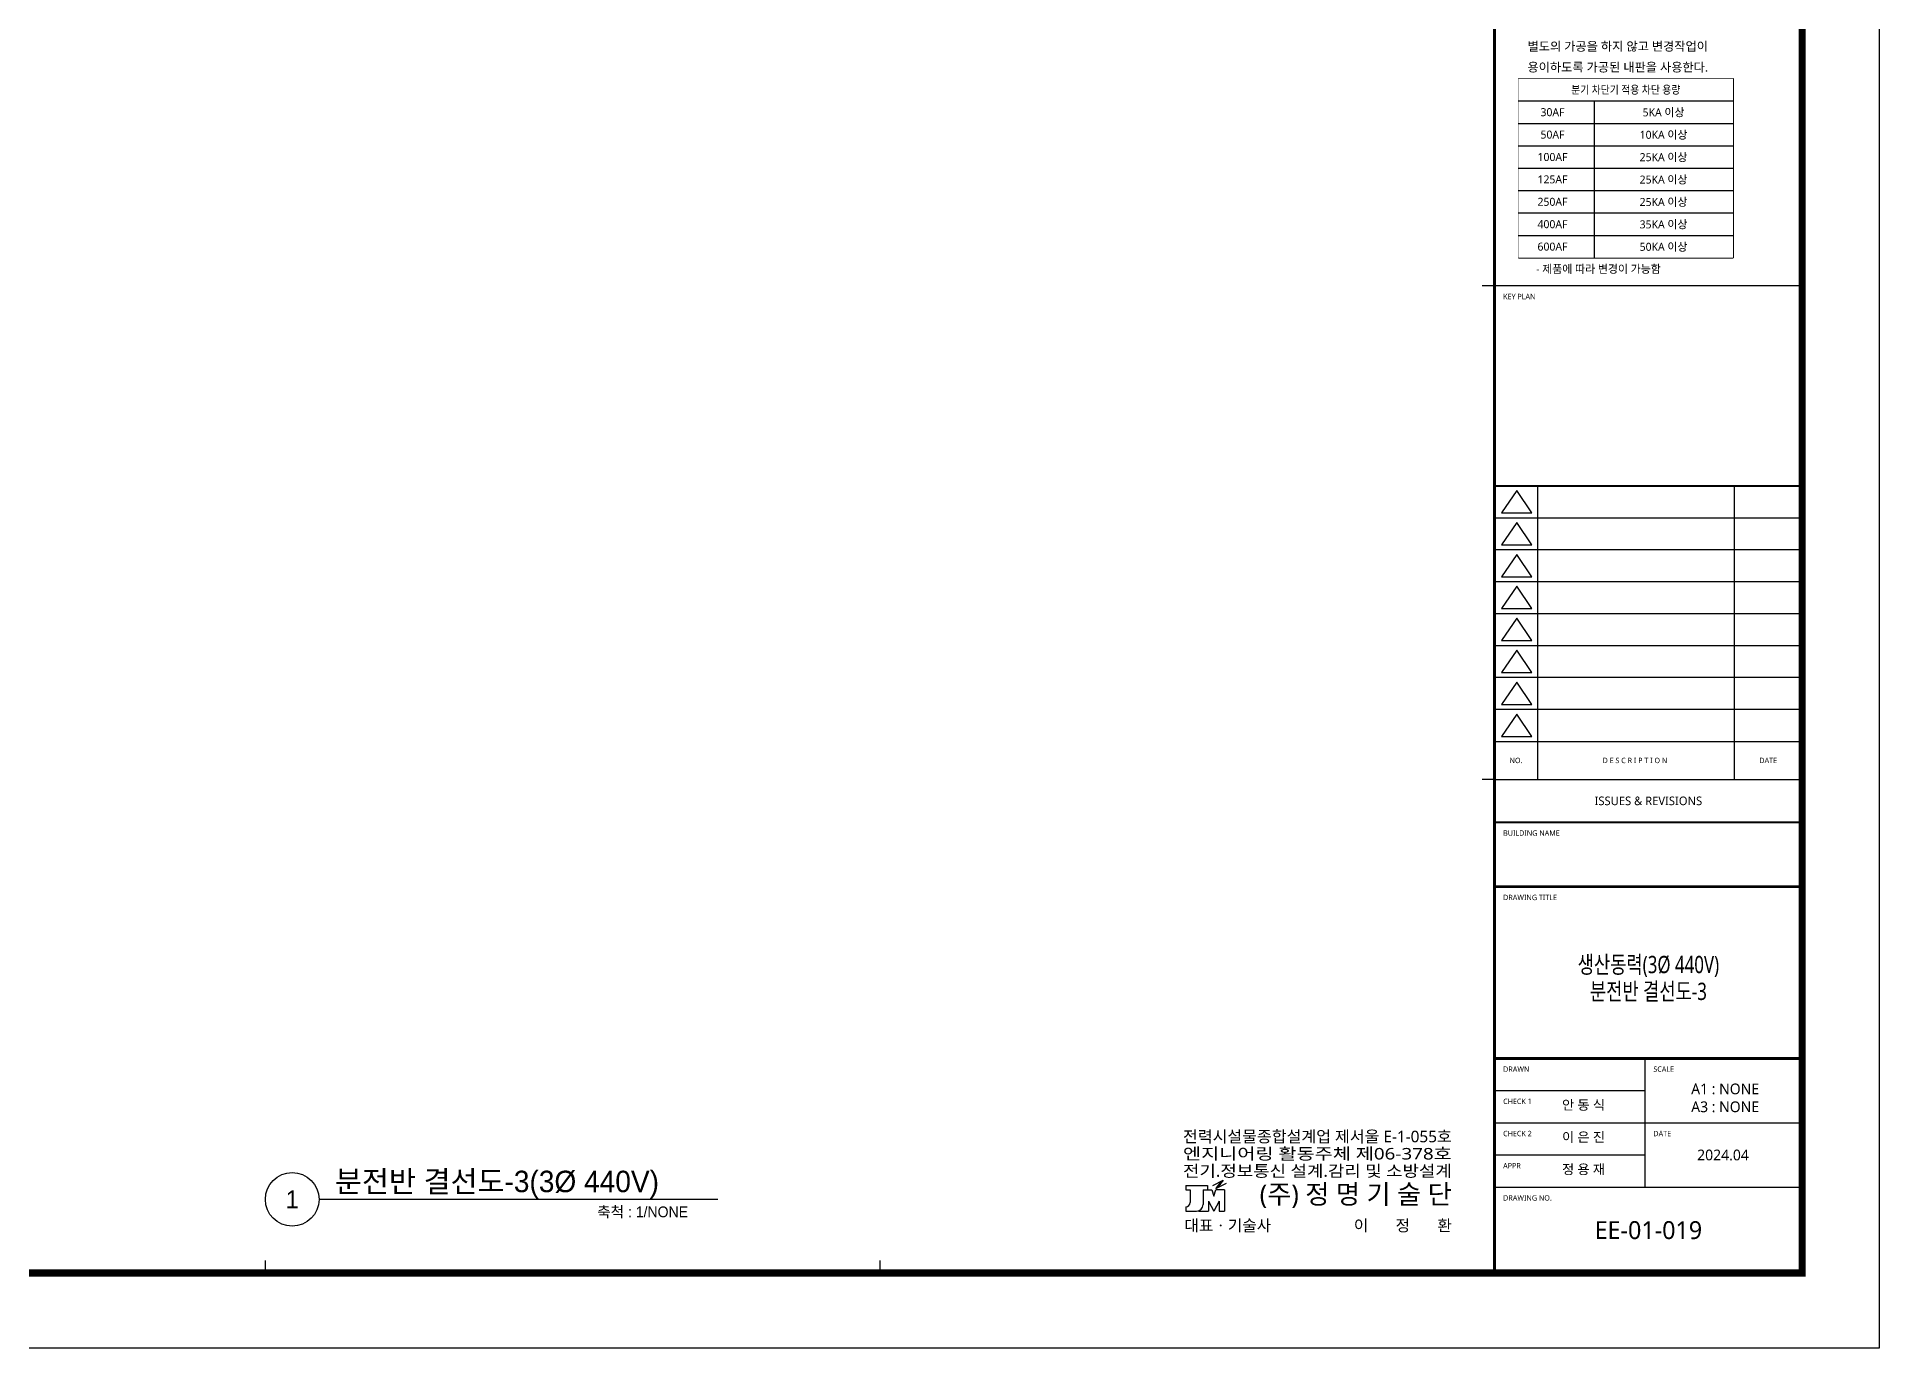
# Model space of a CAD drawing. Header units: millimetres. Extents: x 0 to 1009200, y -237600 to 28708.
# Drawn here: x 906213 to 1009200, y -118800 to -45483 of the extents above; entities that cross this region are included whole.
import ezdxf
from ezdxf.enums import TextEntityAlignment as Align

# ---------------------------------------------------------------- set-up
doc = ezdxf.new("R2010")
doc.units = ezdxf.units.MM
doc.header["$LTSCALE"] = 1000
for name, color, linetype in [('A-SYM', 7, 'Continuous'), ('A-TITLE', 3, 'Continuous'), ('arch', 8, 'Continuous'), ('S', 4, 'Continuous'), ('SYM', 3, 'Continuous'), ('TEXT', 3, 'Continuous'), ('XR-SHEET(통신)$0$WD-E$0$WD', 6, 'Continuous'), ('XR-SHEET-SHT', 5, 'Continuous'), ('XR-SHEET-TEXT', 3, 'Continuous')]:
    doc.layers.add(name, color=color, linetype=linetype)
doc.layers.add('XR-SHEET-TEMP', color=171, linetype='Continuous', plot=False)
doc.styles.add('DH', font='')
doc.styles.add('GHS', font='malgun.ttf')
doc.styles.add('XR-SHEET$0$XREF-Form$0$맑은고딕', font='malgun.ttf')
doc.styles.add('XR-SHEET(통신)$0$WD-E$0$GHS', font='malgun.ttf')
doc.styles.add('맑은고딕', font='malgun.ttf')
doc.styles.add('맑은고딕B', font='malgunbd.ttf')
doc.styles.get('DH').set_extended_font_data('Dotum')

# ---------------------------------------------------------------- blocks, each defined once
blk = doc.blocks.new('A$C73120EFD')
at = {"layer": 'XR-SHEET(통신)$0$WD-E$0$WD', "color": 4}
for p, q in [((-26494, 7105), (-26082, 7309)), ((-26165, 7268), (-26370, 6991)), ((-26082, 7309), (-26288, 7031)), ((-26266, 7131), (-26153, 7214)), ((-26245, 7160), (-26132, 7242)), ((-26224, 7188), (-26111, 7270)), ((-26203, 7216), (-26090, 7298)), ((-26183, 7244), (-26117, 7292)), ((-27546, 7102), (-27546, 6933)), ((-27546, 7102), (-26702, 7102)), ((-27546, 6933), (-27377, 6933)), ((-27377, 6933), (-27377, 6434)), ((-26871, 6933), (-26871, 6358)), ((-26871, 6933), (-26534, 6933)), ((-26702, 7102), (-26702, 6933)), ((-26660, 6490), (-26449, 6105)), ((-26660, 6490), (-26660, 6105)), ((-26534, 6933), (-26449, 6680)), ((-26449, 6680), (-26365, 6933)), ((-26238, 6490), (-26449, 6105)), ((-26370, 6991), (-25958, 7194)), ((-26370, 6991), (-26257, 7073)), ((-26027, 6933), (-26365, 6933)), ((-26349, 7019), (-26236, 7101)), ((-26328, 7047), (-26215, 7129)), ((-26314, 7018), (-26278, 7045)), ((-26308, 7075), (-26194, 7157)), ((-26287, 7103), (-26173, 7186)), ((-26238, 6490), (-26238, 6105)), ((-26027, 6933), (-26027, 6105)), ((-27546, 6273), (-27546, 6105)), ((-27546, 6273), (-27538, 6273)), ((-27546, 6105), (-27124, 6105)), ((-27052, 6115), (-27052, 6105)), ((-27052, 6105), (-26660, 6105)), ((-26238, 6105), (-26027, 6105))]:
    blk.add_line(p, q, dxfattribs=at)
for centre, radius in [((-27538, 6434), 160), ((-27124, 6358), 253)]:
    blk.add_arc(centre, radius, 270, 0, dxfattribs=at)
at = {"layer": 'XR-SHEET(통신)$0$WD-E$0$WD', "color": 4, "style": 'XR-SHEET(통신)$0$WD-E$0$GHS'}
for s, width, p, p2 in [('전력시설물종합설계업 제서울 E-1-055호', 0.91927, (-27655, 8791), (-17155, 8791)), ('전기.정보통신 설계.감리 및 소방설계', 1.016896, (-27655, 7445), (-17155, 7445)), ('엔지니어링 활동주체 제06-378호', 1.128043, (-27655, 8118), (-17155, 8118))]:
    blk.add_text(s, height=450, dxfattribs=dict(at, width=width)).set_placement(p, p2, align=Align.FIT)
for s, height, p in [('(주) 정 명 기 술 단', 750, (-17155, 6387)), ('이       정       환', 450, (-17155, 5315))]:
    blk.add_text(s, height=height, dxfattribs=at).set_placement(p, align=Align.RIGHT)
blk.add_text('대표ㆍ기술사 ', height=450, dxfattribs=at).set_placement((-27597, 5315))
blk = doc.blocks.new('XR-SHEET$0$XREF-Form$0$xr-form$0$TITLE')
at = {"layer": 'XR-SHEET-TEXT', "color": 4, "style": '맑은고딕B'}
for tag, height, p in [('TITLE1', 6, (776, 116.69)), ('TITLE4', 6, (776, 111.7)), ('TITLE2', 6, (776, 107.09)), ('TITLE5', 6, (776, 102.09)), ('TITLE3', 6, (776, 97.38)), ('A0.00', 7, (775.56, 32.33))]:
    blk.add_attdef(tag, text='', height=height, dxfattribs=at).set_placement(p, align=Align.MIDDLE_CENTER)
at = {"layer": 'XR-SHEET-TEXT', "color": 3, "style": 'XR-SHEET$0$XREF-Form$0$맑은고딕'}
for tag, p in [('NAME-1', (752.37, 76.33)), ('NAME-2', (752.37, 67.33)), ('NAME-3', (752.37, 58.33)), ('NAME-4', (752.37, 49.33))]:
    blk.add_attdef(tag, text='', height=2.7, dxfattribs=at).set_placement(p, align=Align.MIDDLE_LEFT)
for tag, p in [('SCALE-A1', (796.39, 73.17)), ('SCALE-A3', (796.39, 68.31)), ('DATE', (797.36, 53.01))]:
    blk.add_attdef(tag, text='', height=3, dxfattribs=at).set_placement(p, align=Align.MIDDLE)
blk = doc.blocks.new('XR-FORM-EE', base_point=(461, 408))
at = {"layer": 'XR-SHEET-SHT', "color": 5}
for p, q in [((163900, 59400), (146700, 59400)), ((163900, 48198), (146700, 48198)), ((149100, 48198), (149100, 31800)), ((160100, 48198), (160100, 31800)), ((163900, 46413), (146700, 46413)), ((163900, 44628), (146700, 44628)), ((163900, 42844), (146700, 42844)), ((163900, 41059), (146700, 41059)), ((163900, 39274), (146700, 39274)), ((163900, 37489), (146700, 37489)), ((163900, 35705), (146700, 35705)), ((146700, 33920), (163900, 33920)), ((146700, 31800), (163900, 31800)), ((146700, 25800), (163900, 25800)), ((155100, 16200), (155100, 9000)), ((146700, 14400), (155100, 14400)), ((146700, 12600), (163900, 12600)), ((146700, 10800), (155100, 10800)), ((146700, 9000), (163900, 9000))]:
    blk.add_line(p, q, dxfattribs=at)
blk.add_lwpolyline([(0, 118800), (168200, 118800), (168200, 0), (0, 0)], close=True, dxfattribs=at)
at = {"layer": 'XR-SHEET-SHT', "color": 5, "const_width": 400}
blk.add_lwpolyline([(9300, 114600), (163900, 114600), (163900, 4200), (9300, 4200)], close=True, dxfattribs=at)
at = {"layer": 'XR-SHEET-SHT', "color": 5}
for points, const_width in [([(146700, 114600), (146700, 4200)], 160), ([(146700, 48198), (163900, 48198)], 114), ([(146700, 29400), (163900, 29400)], 114), ([(146700, 25800), (163900, 25800)], 160), ([(146700, 25800), (163900, 25800)], 140), ([(146700, 16200), (163900, 16200)], 160)]:
    blk.add_lwpolyline(points, dxfattribs=dict(at, const_width=const_width))
at = {"layer": 'XR-SHEET-SHT', "color": 5, "flags": 128}
for points in [[(147937, 47949), (147097, 46700), (148777, 46700)], [(147937, 46165), (147097, 44915), (148777, 44915)], [(147937, 44380), (147097, 43131), (148777, 43131)], [(147937, 42595), (147097, 41346), (148777, 41346)], [(147937, 40810), (147097, 39561), (148777, 39561)], [(147937, 39026), (147097, 37776), (148777, 37776)], [(147937, 37241), (147097, 35992), (148777, 35992)], [(147937, 35456), (147097, 34207), (148777, 34207)]]:
    blk.add_lwpolyline(points, close=True, dxfattribs=at)
at = {"layer": 'XR-SHEET-TEMP'}
for p, q in [((146700, 59400), (146000, 59400)), ((146700, 31800), (146000, 31800)), ((78000, 4200), (78000, 4900)), ((112350, 4200), (112350, 4900))]:
    blk.add_line(p, q, dxfattribs=at)
at = {"layer": 'S', "xscale": 1.431220871780062, "yscale": 1.431220896772468, "zscale": 1.431220886775505}
blk.add_blockref('A$C73120EFD', (168863, -1070), dxfattribs=at)
at = {"layer": 'XR-SHEET-TEXT', "color": 3}
ref = blk.add_blockref('XR-SHEET$0$XREF-Form$0$xr-form$0$TITLE', (0, -297), dxfattribs=dict(at, xscale=200, yscale=200, zscale=200))
ref.add_attrib('NAME-2', '안 동 식', dxfattribs={"color": 3, "height": 540, "style": '맑은고딕'}).set_placement((150474, 13169), align=Align.BOTTOM_LEFT)
ref.add_attrib('NAME-3', '이 은 진', dxfattribs={"color": 3, "height": 540, "style": '맑은고딕'}).set_placement((150474, 11369), align=Align.BOTTOM_LEFT)
ref.add_attrib('NAME-4', '정 용 재', dxfattribs={"color": 3, "height": 540, "style": '맑은고딕'}).set_placement((150474, 9569), align=Align.BOTTOM_LEFT)
ref.add_attrib('DATE', '2024.04', dxfattribs={"color": 3, "height": 600, "style": '맑은고딕'}).set_placement((159471, 10800), align=Align.MIDDLE)
at = {"layer": 'XR-SHEET-SHT', "color": 7, "style": 'XR-SHEET$0$XREF-Form$0$맑은고딕'}
for s, p in [('KEY PLAN', (147180, 58800)), ('BUILDING NAME', (147180, 28800)), ('DRAWING TITLE', (147180, 25200)), ('DRAWN', (147180, 15600)), ('SCALE', (155580, 15600)), ('CHECK 1', (147180, 13800)), ('CHECK 2', (147180, 12000)), ('DATE', (155580, 12000)), ('APPR', (147180, 10200)), ('DRAWING NO.', (147180, 8400))]:
    blk.add_text(s, height=300, dxfattribs=at).set_placement(p, align=Align.MIDDLE_LEFT)
for s, height, p in [('NO.', 300, (147900, 32860)), ('D E S C R I P T I O N ', 300, (154600, 32860)), ('DATE', 300, (162000, 32860)), ('ISSUES & REVISIONS', 480, (155300, 30600))]:
    blk.add_text(s, height=height, dxfattribs=at).set_placement(p, align=Align.MIDDLE_CENTER)
blk = doc.blocks.new('zw$89EB')
at = {"layer": 'SYM', "color": 6}
for p, q in [((-72.45, 0), (0, 0)), ((-72.45, 0), (0, 0)), ((-72.45, 0), (-72.45, -60.48)), ((0, 0), (0, -60.48)), ((-72.45, -60.48), (0, -60.48))]:
    blk.add_line(p, q, dxfattribs=at)
at = {"layer": 'SYM', "style": 'GHS'}
blk.add_text('   - 제품에 따라 변경이 가능함', height=2.7, dxfattribs=at).set_placement((-46.8, -64.17), align=Align.MIDDLE)
blk.add_wipeout([(-72.45, 0), (0, 0), (0, -60.48), (-72.45, -60.48)]).dxf.layer = 'SYM'
at = {"layer": 'SYM', "color": 6}
for p, q in [((-72.45, -7.56), (0, -7.56)), ((-46.93, -7.56), (-46.93, -60.48)), ((-72.45, -15.12), (0, -15.12)), ((-72.45, -22.68), (0, -22.68)), ((-72.45, -30.24), (0, -30.24)), ((-72.45, -37.8), (0, -37.8)), ((-72.45, -45.36), (0, -45.36)), ((-72.45, -52.92), (0, -52.92))]:
    blk.add_line(p, q, dxfattribs=at)
at = {"layer": 'S', "style": 'GHS', "width": 0.9}
blk.add_text('분기 차단기 적용 차단 용량', height=2.7, dxfattribs=at).set_placement((-36.22, -3.78), align=Align.MIDDLE_CENTER)
at = {"layer": 'SYM', "style": 'GHS'}
for s, p in [('30AF', (-60.95, -11.34)), ('5KA 이상', (-23.47, -11.34)), ('50AF', (-60.95, -18.9)), ('10KA 이상', (-23.47, -18.9)), ('25KA 이상', (-23.47, -26.46)), ('100AF', (-60.95, -26.46)), ('125AF', (-60.95, -34.02)), ('25KA 이상', (-23.47, -34.02)), ('250AF', (-60.95, -41.58)), ('25KA 이상', (-23.47, -41.58)), ('400AF', (-60.95, -49.14)), ('35KA 이상', (-23.47, -49.14)), ('600AF', (-60.95, -56.7)), ('50KA 이상', (-23.47, -56.7))]:
    blk.add_text(s, height=2.7, dxfattribs=at).set_placement(p, align=Align.MIDDLE)

msp = doc.modelspace()

# ---------------------------------------------------------------- linework, layer by layer
at = {"layer": 'A-SYM'}
msp.add_line((944276, -110479), (921988, -110479), dxfattribs=at)
msp.add_circle((920488, -110479), 1500, dxfattribs=at)

# ---------------------------------------------------------------- block references
at = {"layer": 'arch'}
msp.add_blockref('XR-FORM-EE', (841461, -118392), dxfattribs=at)

# ---------------------------------------------------------------- texts
at = {"layer": 'A-SYM', "color": 2, "style": 'DH'}
msp.add_text('분전반 결선도-3(3Ø 440V)', height=1200, dxfattribs=at).set_placement((922883, -110079))
at = {"layer": 'A-SYM', "color": 3, "style": 'DH'}
msp.add_text('1', height=1000, dxfattribs=at).set_placement((920488, -110479), align=Align.MIDDLE)
at = {"layer": 'A-SYM', "style": 'DH'}
msp.add_text('축척 : 1/NONE', height=600, dxfattribs=at).set_placement((942617, -111479), align=Align.RIGHT)
at = {"layer": 'A-TITLE', "style": 'GHS'}
msp.add_text('   별도의 가공을 하지 않고 변경작업이', height=500, dxfattribs=at).set_placement((989034, -46011), align=Align.MIDDLE_LEFT)
at = {"layer": 'TEXT', "style": 'GHS', "width": 0.75}
for s, height, p in [('생산동력(3Ø 440V)', 965.94, (996300, -97350)), ('분전반 결선도-3', 965.9, (996300, -98850))]:
    msp.add_text(s, height=height, dxfattribs=at).set_placement(p, align=Align.MIDDLE_CENTER)
at = {"layer": 'TEXT', "style": 'GHS'}
for s, height, p in [('A1 : NONE', 600, (1000590, -104305)), ('A3 : NONE', 600, (1000590, -105305)), ('EE-01-019', 1000, (996300, -112200))]:
    msp.add_text(s, height=height, dxfattribs=at).set_placement(p, align=Align.MIDDLE_CENTER)

# ---------------------------------------------------------------- next in the draw order: block references
at = {"layer": 'SYM', "color": 6, "ltscale": 0.5, "xscale": 165.6848362347557, "yscale": 165.6848362347557, "zscale": 165.6848362347557}
msp.add_blockref('zw$89EB', (1001037, -47816), dxfattribs=at)

# ---------------------------------------------------------------- next in the draw order: texts
at = {"layer": 'A-TITLE', "style": 'GHS'}
msp.add_text('   용이하도록 가공된 내판을 사용한다.', height=500, dxfattribs=at).set_placement((989034, -47177), align=Align.MIDDLE_LEFT)

doc.saveas('drawing.dxf')
